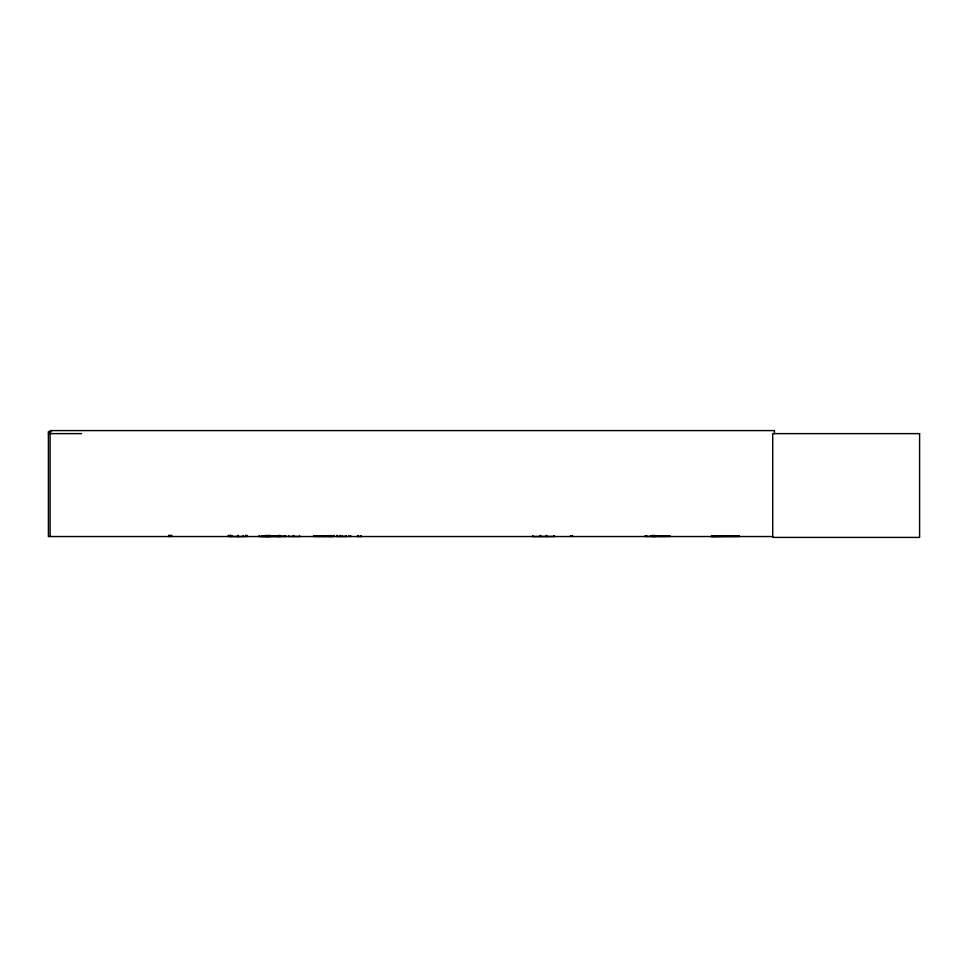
<?xml version="1.0" encoding="UTF-8"?>
<svg xmlns="http://www.w3.org/2000/svg" width="968" height="968" viewBox="0 0 968 968"><rect width="100%" height="100%" fill="white"/><g stroke="black" fill="none" stroke-linecap="round" stroke-linejoin="round"><path stroke-width="1.45" d="M646.709 536.502L646.721 535.679M662.281 536.502L662.378 535.679M232.042 536.405L232.09 535.679M243.077 536.405L243.125 535.679M258.819 536.538L286.371 536.453M259.073 536.405L259.122 535.679M269.891 536.429L269.697 535.461M270.12 536.405L270.169 535.679M532.4 536.538L554.519 536.453M266.212 536.502L266.285 535.461M570.055 536.429L570.636 535.752M262.727 536.429L262.824 535.752L262.921 536.538M342.249 536.429L342.357 535.752L342.466 536.538M345.455 536.429L345.564 535.752M51.425 431.68L48.4 431.68L48.4 536.538L772.924 536.538M48.4 433.628L81.602 433.628M262.195 535.861L281.579 535.861M313.62 535.861L333.004 535.861M650.52 535.861L669.892 535.861M739.274 536.078L711.129 536.514L739.274 536.49L739.25 535.715M262.159 536.115L281.615 536.115M313.584 536.139L333.04 536.115M650.484 536.115L669.941 536.115M711.129 536.284L739.274 536.284M299.935 536.502L288.67 536.429M313.608 536.478L333.028 536.478M350.428 536.538L350.525 535.679L351.287 536.502M669.916 536.478L645.124 536.429L645.124 535.679M655.058 536.502L654.779 535.461M361.681 536.429L357.906 536.429M361.112 536.429L361.016 535.752M346.568 536.429L337.59 536.429M346.084 536.429L345.999 535.752M285.85 536.429L285.766 535.752L285.681 536.538M277.126 536.429L277.042 535.752M554.204 536.429L554.144 535.752M272.879 536.429L272.782 535.679M272.673 536.429L272.601 535.679M774.436 433.628L774.436 430.591L50.106 430.591L50.106 536.538M660.684 535.679L660.684 536.538M654.32 535.461L654.247 536.538M654.09 535.679L654.09 536.538M653.17 535.461L653.17 536.538M652.638 535.461L652.638 536.538M652.42 535.461L652.408 536.538M572.524 535.461L572.524 536.538M570.842 535.679L570.745 536.538M554.095 535.679L554.095 536.538M546.726 535.461L546.726 536.538M546.255 535.461L546.315 536.538M540.664 535.461L540.616 536.538M540.204 535.461L540.204 536.538M532.823 535.679L532.823 536.538M360.907 535.679L360.907 536.538M357.7 535.679L357.7 536.538M357.664 535.461L357.555 536.538M348.746 535.461L348.746 536.538M345.903 536.538L345.818 535.461L345.673 536.538M340.349 535.461L340.349 536.538M340.058 535.461L340.058 536.538M337.409 535.679L337.409 536.538M337.058 535.244L337.058 536.538M334.021 535.244L334.021 536.538M332.859 535.679L332.859 536.538M330.209 535.461L330.209 536.538M329.919 535.461L329.919 536.538M324.365 535.679L324.365 536.538M299.632 535.679L299.632 536.538M293.703 535.461L293.703 536.538M293.316 535.461L293.316 536.538M288.597 535.679L288.597 536.538M284.096 535.679L284.096 536.538M280.03 535.461L280.03 536.538M279.728 535.461L279.728 536.538M278.929 535.461L278.929 536.538M278.663 535.461L278.663 536.538M276.945 535.679L276.945 536.538M276.509 535.679L276.509 536.538M270.508 535.679L270.508 536.538M269.999 535.461L269.999 536.538M268.85 535.461L268.85 536.538M268.354 535.461L268.354 536.538M268.088 535.461L268.088 536.538M266.66 535.461L266.66 536.538M265.438 535.461L265.438 536.538M265.063 535.461L265.063 536.538M264.058 535.679L264.058 536.538M261.554 535.679L261.554 536.538M247.022 535.244L247.022 536.538M245.739 535.244L245.642 536.538L230.069 536.502L230.082 535.679M238.406 535.461L238.406 536.538M238.14 536.538L238.128 535.461L238.019 536.538M237.583 535.461L237.608 536.538M230.626 535.244L230.626 536.538M230.239 535.244L230.239 536.538M228.254 535.244L228.254 536.538M171.772 535.244L171.772 536.538M170.501 535.244L170.501 536.538M169.412 535.244L169.412 536.538M168.747 535.244L168.747 536.538M919.6 433.628L772.73 433.628L772.73 537.409L919.6 537.409L919.6 433.628M267.168 536.538L267.168 535.679L267.071 536.538"/></g></svg>
